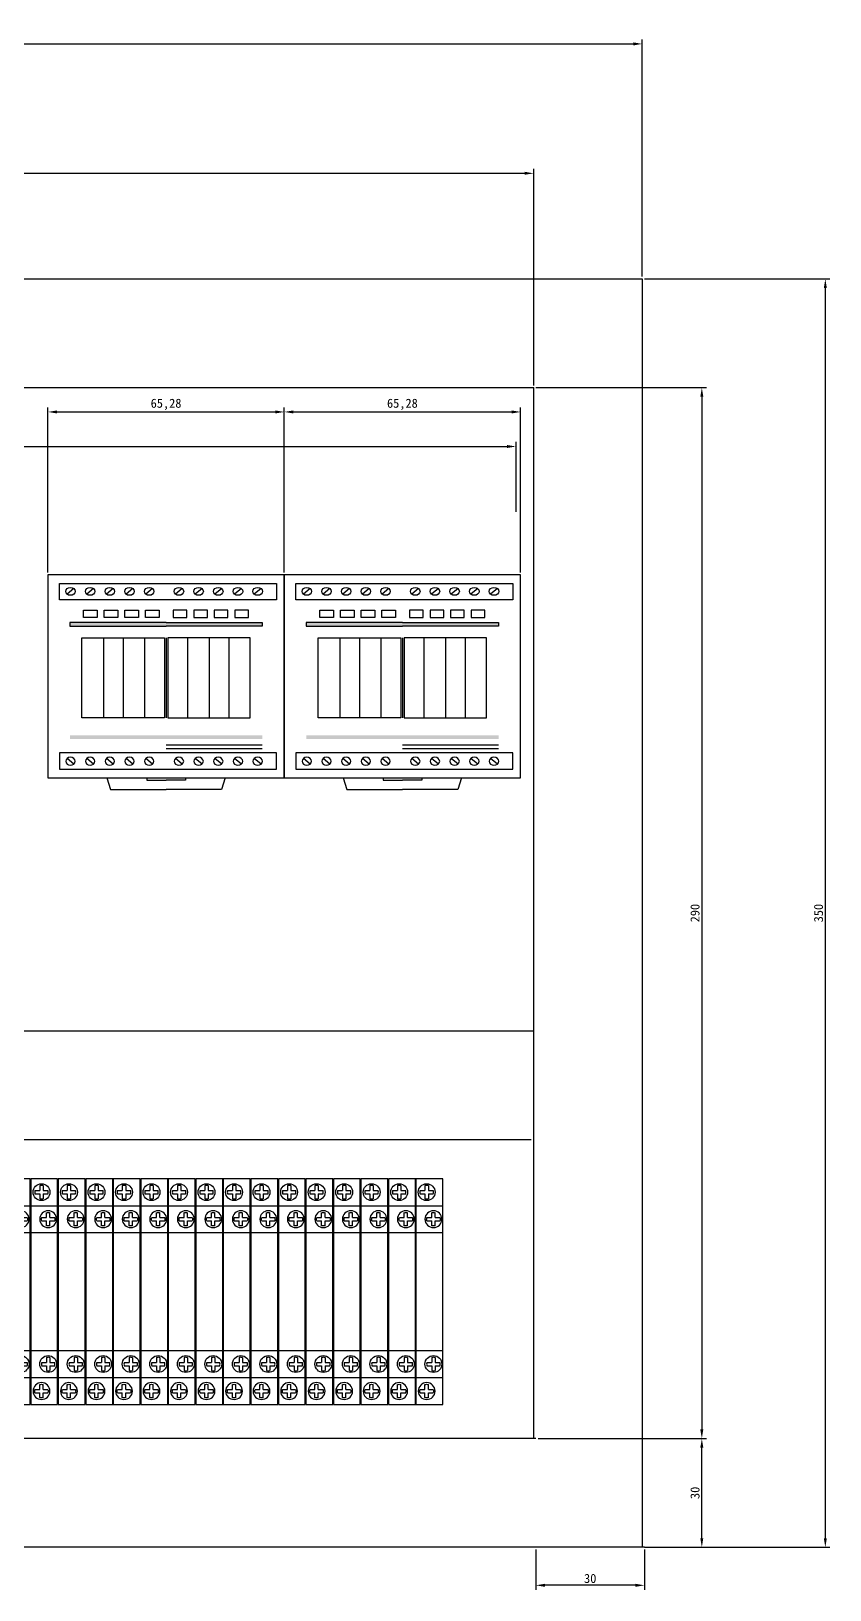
# Model space of a CAD drawing. Header units: millimetres. Extents: x 914 to 910632, y -176 to 682692.
# Drawn here: x 6135 to 6355.6, y -97.5 to 332.6 of the extents above; entities that cross this region are included whole.
import ezdxf

# ---------------------------------------------------------------- set-up
doc = ezdxf.new("R2010")
doc.units = ezdxf.units.MM
doc.linetypes.add('CENTER', pattern=[12, 7.5, -1.5, 1.5, -1.5])
for name, color, linetype in [('CEN1', 1, 'CENTER'), ('COMPONENT', 7, 'Continuous'), ('DIN卡軌', 4, 'Continuous')]:
    doc.layers.add(name, color=color, linetype=linetype)
doc.styles.get("Standard").update_dxf_attribs({"font": 'arial.ttf'})
doc.styles.add('宋体', font='')
doc.styles.get('宋体').set_extended_font_data('宋体')
doc.dimstyles.new('ISO-25', dxfattribs={"dimtxt": 2.5, "dimasz": 2.5, "dimexe": 1.25, "dimexo": 0.625, "dimtad": 1, "dimtxsty": 'Standard', "dimcen": 2.5, "dimadec": 0, "dimazin": 0, "dimtfac": 1, "dimtmove": 0, "dimatfit": 3, "dimfxl": 1, "dimarcsym": 0})

# ---------------------------------------------------------------- blocks, each defined once
blk = doc.blocks.new('*D305')
at = {"color": 0, "lineweight": -2, "transparency": 16777216}
for p, q in [((6305.01, -55.78), (6321.46, -55.78)), ((6320.21, -83.28), (6320.21, -58.28)), ((6305.01, -85.78), (6321.46, -85.78))]:
    blk.add_line(p, q, dxfattribs=at)
at = {"color": 0, "transparency": 16777216}
for points in [[(6319.79, -58.28), (6320.62, -58.28), (6320.21, -55.78)], [(6319.79, -83.28), (6320.62, -83.28), (6320.21, -85.78)]]:
    blk.add_solid(points, dxfattribs=at)
at = {"layer": 'Defpoints', "color": 0, "transparency": 16777216}
for p in [(6304.38, -55.78), (6320.21, -55.78), (6304.38, -85.78)]:
    blk.add_point(p, dxfattribs=at)
at = {"color": 0, "transparency": 16777216, "insert": (6318.33, -70.78), "char_height": 2.5, "attachment_point": 5, "rotation": 90, "style": '宋体'}
blk.add_mtext('30', dxfattribs=at)
blk = doc.blocks.new('*D306')
at = {"color": 0, "lineweight": -2, "transparency": 16777216}
for p, q in [((6274.38, -86.4), (6274.38, -97.54)), ((6304.38, -86.4), (6304.38, -97.54)), ((6301.88, -96.29), (6276.88, -96.29))]:
    blk.add_line(p, q, dxfattribs=at)
at = {"color": 0, "transparency": 16777216}
for points in [[(6276.88, -95.87), (6276.88, -96.7), (6274.38, -96.29)], [(6301.88, -95.87), (6301.88, -96.7), (6304.38, -96.29)]]:
    blk.add_solid(points, dxfattribs=at)
at = {"layer": 'Defpoints', "color": 0, "transparency": 16777216}
for p in [(6274.38, -85.78), (6304.38, -85.78), (6274.38, -96.29)]:
    blk.add_point(p, dxfattribs=at)
at = {"color": 0, "transparency": 16777216, "insert": (6289.38, -94.41), "char_height": 2.5, "attachment_point": 5, "style": '宋体'}
blk.add_mtext('30', dxfattribs=at)
blk = doc.blocks.new('*U254')
blk.add_line((0.78, 0.76), (-0.78, -0.76))
blk.add_circle((0, 0), 1.09)
blk = doc.blocks.new('*U255')
at = {"color": 0, "linetype": 'ByBlock', "lineweight": -2, "transparency": 16777216}
for p in [(0, 0), (4.53, 0), (9.06, 0), (13.59, 0), (18.12, 0)]:
    blk.add_blockref('*U254', p, dxfattribs=at)
blk = doc.blocks.new('*U256')
blk.add_line((0.78, 0.76), (-0.78, -0.76))
blk.add_circle((0, 0), 1.09)
blk = doc.blocks.new('*U257')
at = {"color": 0, "linetype": 'ByBlock', "lineweight": -2, "transparency": 16777216}
for p in [(0, 0), (4.53, 0), (9.06, 0), (13.59, 0), (18.12, 0)]:
    blk.add_blockref('*U256', p, dxfattribs=at)
blk = doc.blocks.new('*U258')
blk.add_line((0.78, 0.76), (-0.78, -0.76))
blk.add_circle((0, 0), 1.09)
blk = doc.blocks.new('*U259')
at = {"color": 0, "linetype": 'ByBlock', "lineweight": -2, "transparency": 16777216}
for p in [(0, 0), (4.53, 0), (9.06, 0), (13.59, 0), (18.12, 0)]:
    blk.add_blockref('*U258', p, dxfattribs=at)
blk = doc.blocks.new('*U248')
blk.add_line((0.78, 0.76), (-0.78, -0.76))
blk.add_circle((0, 0), 1.09)
blk = doc.blocks.new('*U249')
at = {"color": 0, "linetype": 'ByBlock', "lineweight": -2, "transparency": 16777216}
for p in [(0, 0), (4.53, 0), (9.06, 0), (13.59, 0), (18.12, 0)]:
    blk.add_blockref('*U248', p, dxfattribs=at)
blk = doc.blocks.new('*U250')
blk.add_lwpolyline([(-1.58, 1), (1.58, 1), (1.58, -1), (-1.58, -1)], close=True)
blk = doc.blocks.new('*U251')
at = {"color": 0, "linetype": 'ByBlock', "lineweight": -2, "transparency": 16777216}
for p in [(0, 0), (4.74, 0), (9.48, 0), (14.22, 0)]:
    blk.add_blockref('*U250', p, dxfattribs=at)
blk = doc.blocks.new('*U252')
blk.add_lwpolyline([(-1.58, 1), (1.58, 1), (1.58, -1), (-1.58, -1)], close=True)
blk = doc.blocks.new('*U253')
at = {"color": 0, "linetype": 'ByBlock', "lineweight": -2, "transparency": 16777216}
for p in [(0, 0), (4.74, 0), (9.48, 0), (14.22, 0)]:
    blk.add_blockref('*U252', p, dxfattribs=at)
blk = doc.blocks.new('8位继电器布局1')
h = blk.add_hatch(color=256)
h.dxf.hatch_style = 1
h.paths.add_polyline_path([(-19.18, -13.18), (-41.32, -13.18), (-41.32, -14.2), (-19.18, -14.2)])
h.paths.add_polyline_path([(2.95, -13.18), (-19.18, -13.18), (-19.18, -14.2), (2.95, -14.2)])
h = blk.add_hatch(color=256)
h.dxf.hatch_style = 1
h.paths.add_polyline_path([(-19.18, -44.26), (-41.32, -44.26), (-41.32, -45.28), (-19.18, -45.28)])
h.paths.add_polyline_path([(2.95, -44.26), (-19.18, -44.26), (-19.18, -45.28), (2.95, -45.28)])
for p, q in [((8.02, 0), (-46.38, 0)), ((-46.38, 0), (-46.38, -56)), ((8.02, -56), (8.02, 0)), ((-19.18, -13.18), (-41.32, -13.18)), ((-41.32, -13.18), (-41.32, -14.2)), ((-41.32, -14.2), (-19.18, -14.2)), ((-19.18, -13.18), (2.95, -13.18)), ((2.95, -14.2), (-19.18, -14.2)), ((2.95, -13.18), (2.95, -14.2)), ((-33.62, -17.42), (-33.62, -39.49)), ((-29.07, -17.42), (-29.07, -39.49)), ((-24.12, -17.42), (-24.12, -39.49)), ((-19.18, -17.42), (-19.18, -39.49)), ((-14.24, -17.42), (-14.24, -39.49)), ((-9.29, -17.42), (-9.29, -39.49)), ((-4.74, -17.42), (-4.74, -39.49)), ((-19.18, -46.95), (2.95, -46.95)), ((2.95, -47.97), (-19.18, -47.97)), ((-46.38, -56), (8.02, -56)), ((-32.78, -56), (-31.96, -59.21)), ((-23.64, -56), (-23.64, -56.67)), ((-23.64, -56.67), (-19.18, -56.67)), ((-14.72, -56.67), (-19.18, -56.67)), ((-14.72, -56), (-14.72, -56.67)), ((-5.58, -56), (-6.4, -59.21)), ((-31.96, -59.21), (-19.18, -59.21)), ((-6.4, -59.21), (-19.18, -59.21))]:
    blk.add_line(p, q)
for points in [[(-43.68, -2.37), (6.27, -2.37), (6.27, -6.92), (-43.68, -6.92)], [(-38.56, -17.42), (-19.57, -17.42), (-19.57, -39.49), (-38.56, -39.49)], [(0.2, -17.42), (-18.79, -17.42), (-18.79, -39.49), (0.2, -39.49)], [(-43.68, -53.63), (6.27, -53.63), (6.27, -49.08), (-43.68, -49.08)]]:
    blk.add_lwpolyline(points, close=True)
for name, p in [('*U255', (-41.19, -4.56)), ('*U257', (-16.22, -4.56)), ('*U251', (-36.59, -10.75))]:
    blk.add_blockref(name, p)
at = {"xscale": -1}
blk.add_blockref('*U253', (-1.77, -10.75), dxfattribs=at)
at = {"xscale": -1, "rotation": 180}
for name, p in [('*U259', (-41.19, -51.44)), ('*U249', (-16.22, -51.44))]:
    blk.add_blockref(name, p, dxfattribs=at)
blk = doc.blocks.new('*D309')
at = {"color": 0, "lineweight": -2, "transparency": 16777216}
for p, q in [((5933.76, 234.85), (5933.76, 294.62)), ((5936.26, 293.37), (6271.26, 293.37)), ((6273.76, 234.85), (6273.76, 294.62))]:
    blk.add_line(p, q, dxfattribs=at)
at = {"color": 0, "transparency": 16777216}
for points in [[(5936.26, 293.79), (5936.26, 292.96), (5933.76, 293.37)], [(6271.26, 293.79), (6271.26, 292.96), (6273.76, 293.37)]]:
    blk.add_solid(points, dxfattribs=at)
at = {"layer": 'Defpoints', "color": 0, "transparency": 16777216}
for p in [(6273.76, 293.37), (5933.76, 234.22), (6273.76, 234.22)]:
    blk.add_point(p, dxfattribs=at)
at = {"color": 0, "transparency": 16777216, "insert": (6103.76, 295.25), "char_height": 2.5, "attachment_point": 5, "style": '宋体'}
blk.add_mtext('340', dxfattribs=at)
blk = doc.blocks.new('*D312')
at = {"color": 0, "lineweight": -2, "transparency": 16777216}
for p, q in [((6139.58, 183.18), (6139.58, 228.77)), ((6204.86, 183.18), (6204.86, 228.77)), ((6142.08, 227.52), (6202.36, 227.52))]:
    blk.add_line(p, q, dxfattribs=at)
at = {"color": 0, "transparency": 16777216}
for points in [[(6142.08, 227.93), (6142.08, 227.1), (6139.58, 227.52)], [(6202.36, 227.93), (6202.36, 227.1), (6204.86, 227.52)]]:
    blk.add_solid(points, dxfattribs=at)
at = {"layer": 'Defpoints', "color": 0, "transparency": 16777216}
for p in [(6204.86, 227.52), (6139.58, 182.56), (6204.86, 182.56)]:
    blk.add_point(p, dxfattribs=at)
at = {"color": 0, "transparency": 16777216, "insert": (6172.22, 229.6), "char_height": 2.5, "attachment_point": 5, "style": '宋体'}
blk.add_mtext('65,28', dxfattribs=at)
blk = doc.blocks.new('*D313')
at = {"color": 0, "lineweight": -2, "transparency": 16777216}
for p, q in [((6204.86, 183.81), (6204.86, 228.77)), ((6270.14, 183.18), (6270.14, 228.77)), ((6207.36, 227.52), (6267.64, 227.52))]:
    blk.add_line(p, q, dxfattribs=at)
at = {"color": 0, "transparency": 16777216}
for points in [[(6207.36, 227.93), (6207.36, 227.1), (6204.86, 227.52)], [(6267.64, 227.93), (6267.64, 227.1), (6270.14, 227.52)]]:
    blk.add_solid(points, dxfattribs=at)
at = {"layer": 'Defpoints', "color": 0, "transparency": 16777216}
for p in [(6270.14, 227.52), (6204.86, 183.18), (6270.14, 182.56)]:
    blk.add_point(p, dxfattribs=at)
at = {"color": 0, "transparency": 16777216, "insert": (6237.5, 229.6), "char_height": 2.5, "attachment_point": 5, "style": '宋体'}
blk.add_mtext('65,28', dxfattribs=at)
blk = doc.blocks.new('*D314')
at = {"color": 0, "lineweight": -2, "transparency": 16777216}
for p, q in [((6274.38, 234.22), (6321.46, 234.22)), ((6320.21, 231.72), (6320.21, -53.28)), ((6275.01, -55.78), (6321.46, -55.78))]:
    blk.add_line(p, q, dxfattribs=at)
at = {"color": 0, "transparency": 16777216}
for points in [[(6319.79, 231.72), (6320.62, 231.72), (6320.21, 234.22)], [(6319.79, -53.28), (6320.62, -53.28), (6320.21, -55.78)]]:
    blk.add_solid(points, dxfattribs=at)
at = {"layer": 'Defpoints', "color": 0, "transparency": 16777216}
for p in [(6273.76, 234.22), (6274.38, -55.78), (6320.21, -55.78)]:
    blk.add_point(p, dxfattribs=at)
at = {"color": 0, "transparency": 16777216, "insert": (6318.33, 89.22), "char_height": 2.5, "attachment_point": 5, "rotation": 90, "style": '宋体'}
blk.add_mtext('290', dxfattribs=at)
blk = doc.blocks.new('*D315')
at = {"color": 0, "lineweight": -2, "transparency": 16777216}
for p, q in [((5903.76, 265.47), (5903.76, 330.33)), ((5906.26, 329.08), (6301.26, 329.08)), ((6303.76, 264.85), (6303.76, 330.33))]:
    blk.add_line(p, q, dxfattribs=at)
at = {"color": 0, "transparency": 16777216}
for points in [[(5906.26, 329.5), (5906.26, 328.66), (5903.76, 329.08)], [(6301.26, 329.5), (6301.26, 328.66), (6303.76, 329.08)]]:
    blk.add_solid(points, dxfattribs=at)
at = {"layer": 'Defpoints', "color": 0, "transparency": 16777216}
for p in [(6303.76, 329.08), (5903.76, 264.85), (6303.76, 264.22)]:
    blk.add_point(p, dxfattribs=at)
at = {"color": 0, "transparency": 16777216, "insert": (6103.76, 330.96), "char_height": 2.5, "attachment_point": 5, "style": '宋体'}
blk.add_mtext('400', dxfattribs=at)
blk = doc.blocks.new('*D316')
at = {"color": 0, "lineweight": -2, "transparency": 16777216}
for p, q in [((6304.38, 264.22), (6355.57, 264.22)), ((6354.32, 261.72), (6354.32, -83.28)), ((6304.38, -85.78), (6355.57, -85.78))]:
    blk.add_line(p, q, dxfattribs=at)
at = {"color": 0, "transparency": 16777216}
for points in [[(6353.9, 261.72), (6354.74, 261.72), (6354.32, 264.22)], [(6353.9, -83.28), (6354.74, -83.28), (6354.32, -85.78)]]:
    blk.add_solid(points, dxfattribs=at)
at = {"layer": 'Defpoints', "color": 0, "transparency": 16777216}
for p in [(6303.76, 264.22), (6303.76, -85.78), (6354.32, -85.78)]:
    blk.add_point(p, dxfattribs=at)
at = {"color": 0, "transparency": 16777216, "insert": (6352.45, 89.22), "char_height": 2.5, "attachment_point": 5, "rotation": 90, "style": '宋体'}
blk.add_mtext('350', dxfattribs=at)
blk = doc.blocks.new('*D318')
at = {"color": 0, "lineweight": -2, "transparency": 16777216}
for p, q in [((5937.89, 199.85), (5937.89, 219.23)), ((5940.39, 217.98), (6266.39, 217.98)), ((6268.89, 199.98), (6268.89, 219.23))]:
    blk.add_line(p, q, dxfattribs=at)
at = {"color": 0, "transparency": 16777216}
for points in [[(5940.39, 218.4), (5940.39, 217.56), (5937.89, 217.98)], [(6266.39, 218.4), (6266.39, 217.56), (6268.89, 217.98)]]:
    blk.add_solid(points, dxfattribs=at)
at = {"layer": 'Defpoints', "color": 0, "transparency": 16777216}
for p in [(6268.89, 217.98), (5937.89, 199.22), (6268.89, 199.35)]:
    blk.add_point(p, dxfattribs=at)
at = {"color": 0, "transparency": 16777216, "insert": (6103.39, 219.85), "char_height": 2.5, "attachment_point": 5, "style": '宋体'}
blk.add_mtext('331', dxfattribs=at)
blk = doc.blocks.new('NAIL')
at = {"layer": 'COMPONENT', "ltscale": 10}
for p, q in [((-1.94, 0.5), (-0.5, 0.5)), ((-0.5, 1.94), (-0.5, 0.5)), ((0.5, 1.94), (0.5, 0.5)), ((0.5, 0.5), (1.94, 0.5)), ((-1.94, -0.5), (-0.5, -0.5)), ((-0.5, -0.5), (-0.5, -1.94)), ((0.5, -0.5), (1.94, -0.5)), ((0.5, -0.5), (0.5, -1.94))]:
    blk.add_line(p, q, dxfattribs=at)
blk.add_circle((0, 0), 2.5, dxfattribs=at)
for start, end in [(165.5225, 194.4775), (75.5225, 104.4775), (345.5225, 14.4775), (255.5225, 284.4775)]:
    blk.add_arc((0, 0), 2, start, end, dxfattribs=at)
blk = doc.blocks.new('雙層端子')
at = {"layer": 'COMPONENT'}
for p, q in [((0.04, 25.5), (8, 25.5)), ((0.04, 17.5), (8, 17.5)), ((0.04, -17.5), (8, -17.5)), ((0.04, -25.5), (8, -25.5))]:
    blk.add_line(p, q, dxfattribs=at)
blk.add_lwpolyline([(0, -33.5), (8, -33.5), (8, 33.5), (0, 33.5)], close=True, dxfattribs=at)
at = {"layer": 'CEN1'}
for p in [(3.19, 29.51), (5.19, -21.49)]:
    blk.add_blockref('NAIL', p, dxfattribs=at)
at = {"layer": 'CEN1', "xscale": -1, "rotation": 180}
for p in [(5.19, 21.49), (3.19, -29.51)]:
    blk.add_blockref('NAIL', p, dxfattribs=at)
blk = doc.blocks.new('*U324')
at = {"layer": 'DIN卡軌', "color": 0, "lineweight": -3, "ltscale": 20, "xscale": 0.93, "yscale": 0.93}
blk.add_blockref('雙層端子', (-3.72, 0), dxfattribs=at)
blk = doc.blocks.new('*U325')
at = {"color": 0, "linetype": 'ByBlock', "lineweight": -2, "transparency": 16777216}
for p in [(0, 0), (7.6, 0), (15.2, 0), (22.8, 0), (30.4, 0), (38, 0), (45.6, 0), (53.2, 0), (60.8, 0), (68.4, 0), (76, 0), (83.6, 0), (91.2, 0), (98.8, 0), (106.4, 0), (114, 0), (121.6, 0), (129.2, 0), (136.8, 0), (144.4, 0), (152, 0), (159.6, 0), (167.2, 0), (174.8, 0), (182.4, 0), (190, 0), (197.6, 0), (205.2, 0), (212.8, 0), (220.4, 0), (228, 0), (235.6, 0), (243.2, 0), (250.8, 0), (258.4, 0), (266, 0), (273.6, 0), (281.2, 0), (288.8, 0), (296.4, 0)]:
    blk.add_blockref('*U324', p, dxfattribs=at)

msp = doc.modelspace()

# ---------------------------------------------------------------- linework, layer by layer
at = {"color": 1}
for p, q in [((5903.759, 264.224), (6303.759, 264.224)), ((6303.759, 264.224), (6303.759, -85.776)), ((5933.759, 234.224), (6273.759, 234.224)), ((6273.759, -55.776), (6273.759, 234.224)), ((6274.384, -55.776), (5934.384, -55.776)), ((6304.384, -85.776), (5904.384, -85.776))]:
    msp.add_line(p, q, dxfattribs=at)
for p, q in [((5933.065, 56.722), (6273.915, 56.722)), ((5933.915, 26.722), (6273.065, 26.722))]:
    msp.add_line(p, q)

# ---------------------------------------------------------------- block references
at = {"xscale": 1.2}
for p in [(6195.24, 182.559), (6260.52, 182.559)]:
    msp.add_blockref('8位继电器布局1', p, dxfattribs=at)
msp.add_blockref('*U325', (5948.553, -15.242))

# ---------------------------------------------------------------- dimensions: what is measured, and where the dimension line sits
for base, p1, p2, picture, middle in [((6303.759, 329.081), (5903.759, 264.849), (6303.759, 264.224), '*D315', (6103.759, 330.956)), ((6273.759, 293.373), (5933.759, 234.224), (6273.759, 234.224), '*D309', (6103.759, 295.248)), ((6204.864, 227.516), (6139.584, 182.559), (6204.864, 182.559), '*D312', (6172.224, 229.599)), ((6270.144, 227.516), (6204.864, 183.184), (6270.144, 182.559), '*D313', (6237.504, 229.599)), ((6268.894, 217.98), (5937.894, 199.224), (6268.894, 199.352), '*D318', (6103.394, 219.855)), ((6274.384, -96.286), (6304.384, -85.776), (6274.384, -85.776), '*D306', (6289.384, -94.411))]:
    dim = msp.add_linear_dim(base=base, p1=p1, p2=p2, dimstyle='ISO-25', override={"dimtxsty": '宋体'})
    dim.commit()
    dim.dimension.update_dxf_attribs({"geometry": picture, "text_midpoint": middle})
for base, p1, p2, picture, middle in [((6354.321, -85.776), (6303.759, 264.224), (6303.759, -85.776), '*D316', (6352.446, 89.224)), ((6320.207, -55.776), (6273.759, 234.224), (6274.384, -55.776), '*D314', (6318.332, 89.224)), ((6320.207, -55.776), (6304.384, -85.776), (6304.384, -55.776), '*D305', (6318.332, -70.776))]:
    dim = msp.add_linear_dim(base=base, p1=p1, p2=p2, angle=90, dimstyle='ISO-25', override={"dimtxsty": '宋体'})
    dim.commit()
    dim.dimension.update_dxf_attribs({"geometry": picture, "text_midpoint": middle})

doc.saveas('drawing.dxf')
